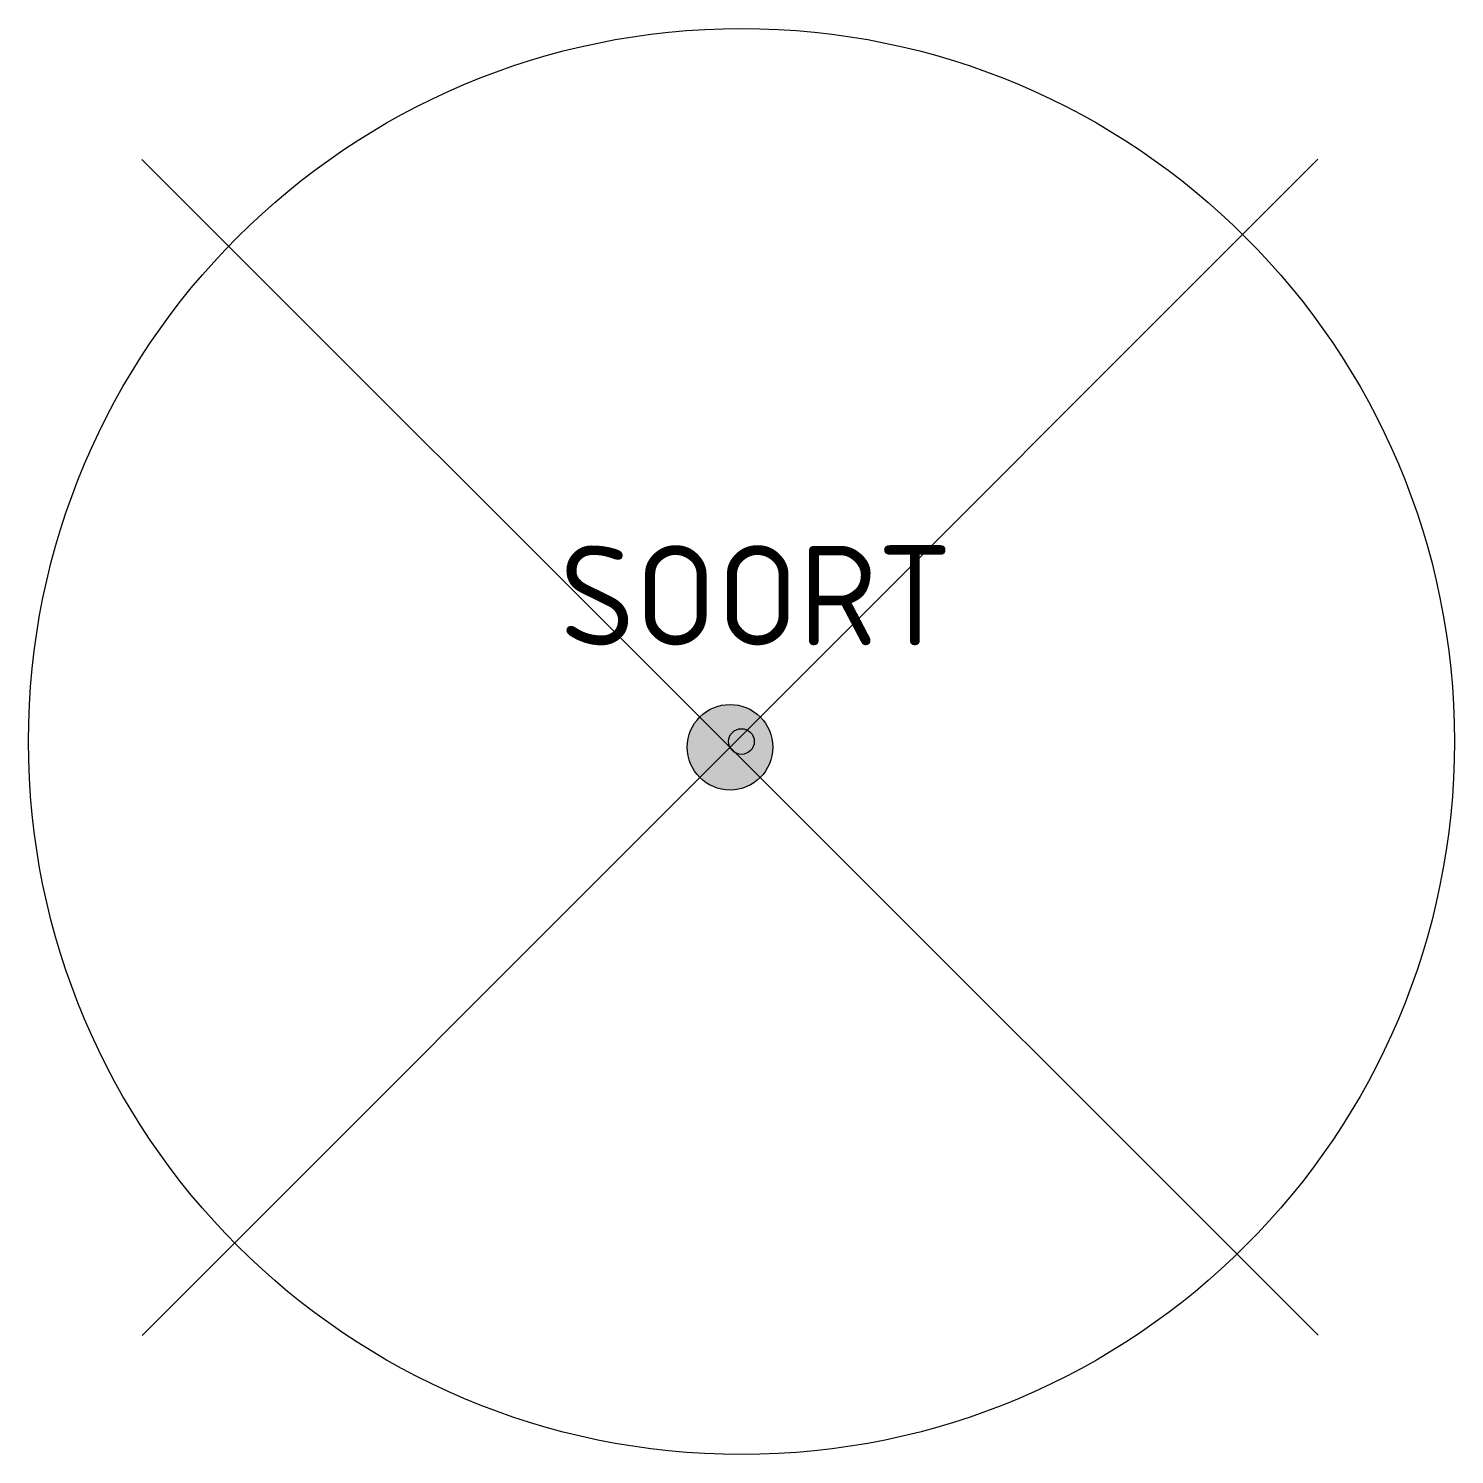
# Model space of a CAD drawing. Extents: x -2.46 to 2.54, y -2.48 to 2.52.
import ezdxf
from ezdxf.enums import TextEntityAlignment as Align

# ---------------------------------------------------------------- set-up
doc = ezdxf.new("R2010")
doc.units = 0
doc.header["$LTSCALE"] = 0.2
doc.styles.add('NLCS-ISO', font='NLCS-ISO.ttf')

msp = doc.modelspace()

# ---------------------------------------------------------------- hatches: boundary and pattern name
at = {"ltscale": 0.1}
h = msp.add_hatch(color=256, dxfattribs=at)
edge = h.paths.add_edge_path()
edge.add_arc((0, 0), 0.15, 0, 360)

# ---------------------------------------------------------------- linework, layer by layer
at = {"lineweight": -3}
msp.add_line((-2.0626, 2.0613), (2.0626, -2.0613), dxfattribs=at)
at = {"lineweight": -3, "flags": 128}
msp.add_lwpolyline([(2.0613, 2.0626), (-2.0613, -2.0626)], dxfattribs=at)
for radius in [2.5, 0.045]:
    msp.add_circle((0.0402, 0.0201), radius)
at = {"ltscale": 0.1}
msp.add_circle((0, 0), 0.15, dxfattribs=at)

# ---------------------------------------------------------------- texts
at = {"ltscale": 0.1, "style": 'NLCS-ISO'}
msp.add_attdef('SOORT', text='****%%c***m', height=0.35, dxfattribs=at).set_placement((0.091, 0.5324), align=Align.MIDDLE_CENTER)

doc.saveas('drawing.dxf')
